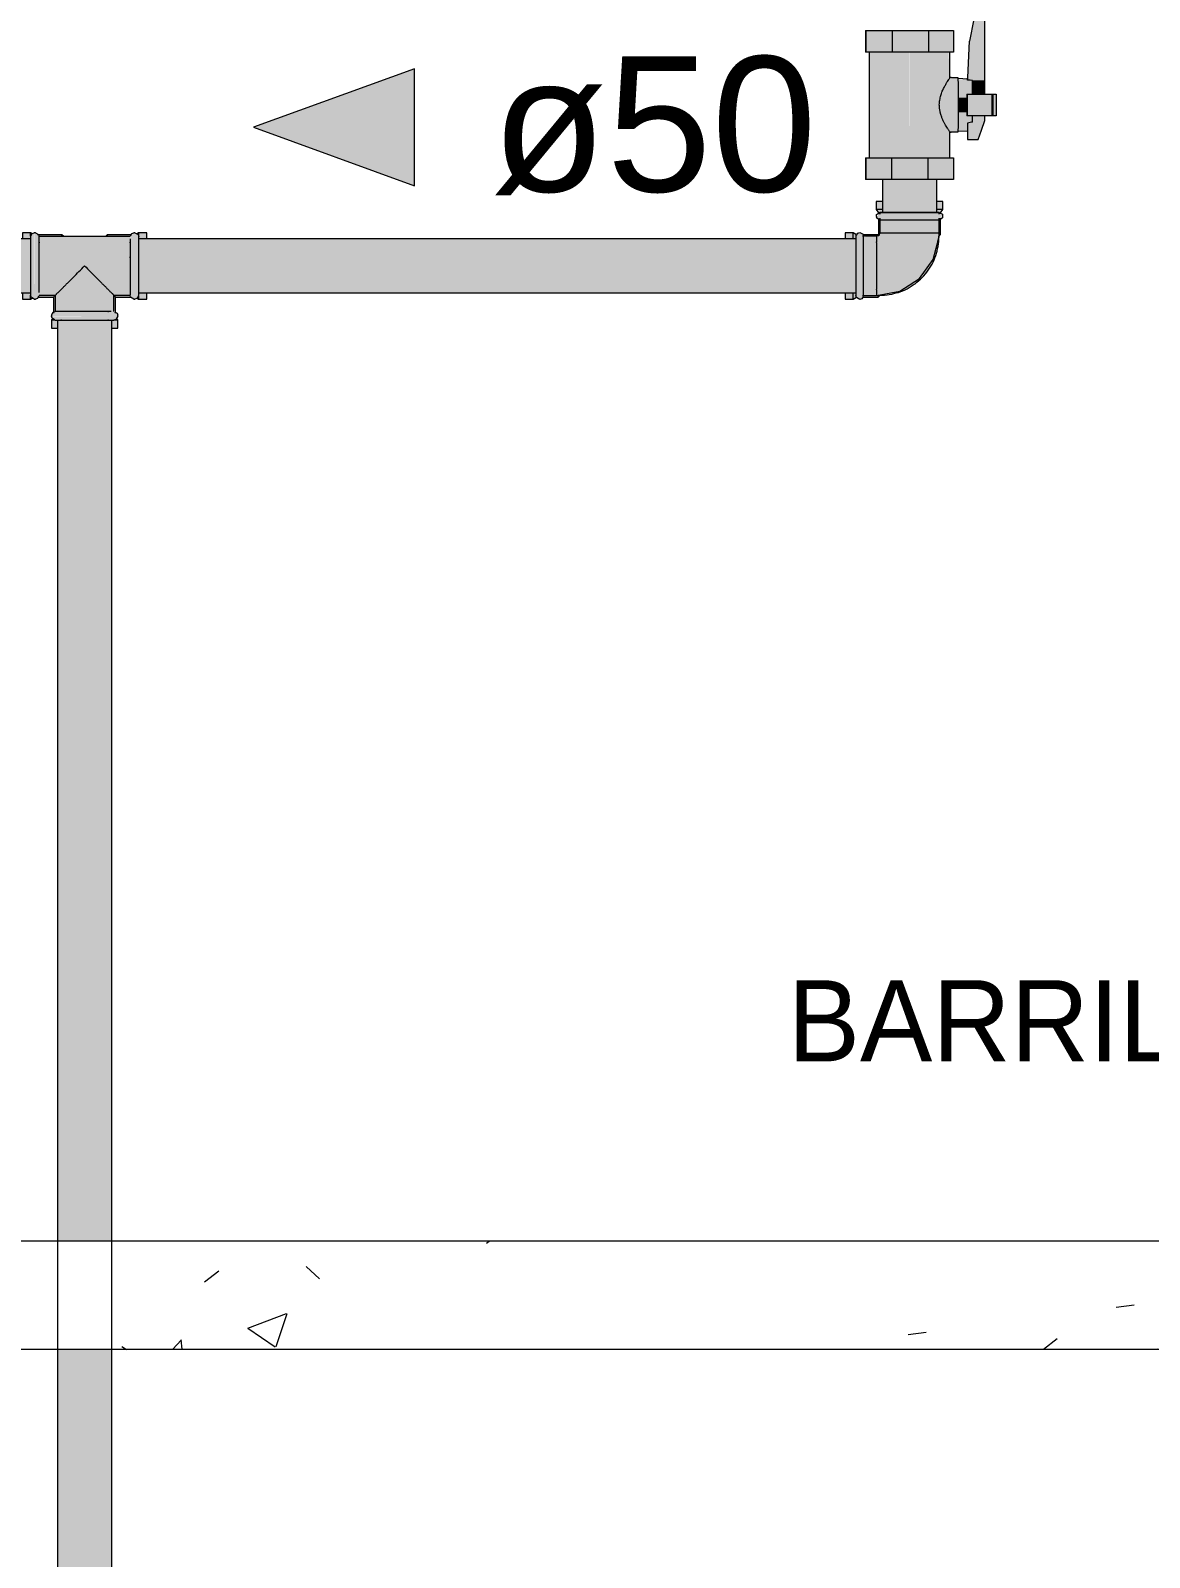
# Model space of a CAD drawing. Header units: metres. Extents: x 147 to 427, y -16 to 162.
# Drawn here: x 195.253 to 196.287, y 3.258 to 4.669 of the extents above; entities that cross this region are included whole.
import ezdxf

# ---------------------------------------------------------------- set-up
doc = ezdxf.new("R2010")
doc.units = ezdxf.units.M
for name, color, linetype, lineweight in [('A-ANNO-DIMS', 7, 'Continuous', 5), ('A-ANNO-DIMS-50', 7, 'Continuous', 5), ('A-DETL', 7, 'Continuous', 5), ('A-DETL-GENF', 7, 'Continuous', 5), ('G-ANNO-TEXT', 7, 'Continuous', 5), ('P-PIPE', 7, 'Continuous', 5), ('P-PIPE-IDEN', 7, 'Continuous', 5)]:
    doc.layers.add(name, color=color, linetype=linetype, lineweight=lineweight)
doc.layers.add('A-FLOR', color=7, linetype='Continuous', lineweight=9, true_color=0x007f00)
doc.styles.add('Arial_25', font='arial.ttf', dxfattribs={"height": 0.125})
doc.styles.add('Century Gothic_1', font='GOTHIC.TTF', dxfattribs={"height": 0.075})
doc.dimstyles.new('Setores_1_5', dxfattribs={"dimscale": 0.3048, "dimtxt": 0.078313, "dimasz": 0.520833, "dimexe": 0.393701, "dimexo": 0.246063, "dimgap": 0.287073, "dimtad": 1, "dimrnd": 0.01, "dimzin": 0, "dimdsep": 46, "dimtxsty": 'Century Gothic_1', "dimblk1": 'OBLIQUE', "dimblk2": 'OBLIQUE', "dimsah": 1, "dimcen": 0.09, "dimazin": 0, "dimtfac": 1, "dimtdec": 4, "dimtix": 1, "dimtmove": 0, "dimatfit": 3, "dimfxl": 1, "dimtvp": 1, "dimtolj": 1, "dimtzin": 0, "dimarcsym": 2})
pattern_1 = [(50, (196.4369, 3.147), (0.364365, -0.031877), [0.0381, -0.4191]), (355, (196.4369, 3.147), (-0.070485, 0.382117), [0.03048, -0.33528]), (100.451, (196.4669, 3.145), (0.293886, 0.35023), [0.03238, -0.35618]), (46.184, (196.4369, 3.249), (0.54216, -0.084084), [0.05715, -0.62865]), (96.636, (196.4819, 3.242), (0.474805, 0.494854), [0.04857, -0.53427]), (351.184, (196.4369, 3.249), (0.47481, 0.494846), [0.04572, -0.50292]), (21, (196.4869, 3.224), (0.303226, -0.204528), [0.0381, -0.4191]), (326, (196.4869, 3.224), (0.123607, 0.36838), [0.03048, -0.33528]), (71.451, (196.5129, 3.207), (0.426833, 0.16384), [0.03238, -0.35618]), (37.5, (196.43691, 3.147), (0.0061807, 0.1691082), [0.01676, -0.31445, 0.01676, -0.3236, -0.33655]), (37.5, (196.43691, 3.147), (0.0061807, 0.1691082), [-0.67158, 0.01676, -0.31979]), (7.5, (196.4369, 3.147), (0.1336414, 0.200358), [0.01676, -0.17729, 0.01676, -0.30683, -0.12827]), (7.5, (196.4369, 3.147), (0.1336414, 0.200358), [-0.51765, 0.01676, -0.11151]), (327.5, (196.32291, 3.147), (0.2711816, -0.0114606), [0.01676, -0.11024, 0.01676, -0.37948, -0.52578]), (327.5, (196.32291, 3.147), (0.2711816, -0.0114606), [-0.52324, 0.01676, -0.50902]), (317.5, (196.2729, 3.147), (0.296258, 0.050851), [0.01676, -0.14834, 0.01676, -0.24638, -0.37338]), (317.5, (196.2729, 3.147), (0.296258, 0.050851), [-0.42824, 0.01676, -0.35662])]

# ---------------------------------------------------------------- blocks, each defined once
blk = doc.blocks.new('AÇO_Cotovelo 90 45 - AÇO_Cotovelo 90 45-V94-EE')
at = {"layer": 'P-PIPE', "true_color": 0x7f7f7f}
for points in [[(-94.4523, 4.4937), (-94.4518, 4.494), (-94.4493, 4.4979), (-94.4525, 4.5007), (-94.5071, 4.5003), (-94.5096, 4.4965), (-94.5062, 4.4937), (-94.4531, 4.4937)], [(-94.5069, 4.4816), (-94.4521, 4.4816), (-94.4523, 4.4937), (-94.5069, 4.4937), (-94.5069, 4.4854)], [(-94.5255, 4.4203), (-94.5255, 4.4821), (-94.5283, 4.4798), (-94.529, 4.4765), (-94.529, 4.4689), (-94.5282, 4.4224), (-94.5278, 4.4218)], [(-94.529, 4.4786), (-94.5282, 4.48), (-94.529, 4.4786)], [(-94.5255, 4.4203), (-94.5226, 4.4225), (-94.522, 4.4259), (-94.522, 4.4336), (-94.5227, 4.48), (-94.5231, 4.4806), (-94.5255, 4.4821), (-94.5255, 4.4219)], [(-94.5099, 4.4238), (-94.4877, 4.4282), (-94.4687, 4.4412), (-94.4562, 4.4607), (-94.4523, 4.4803), (-94.4521, 4.4816), (-94.5069, 4.4816), (-94.5073, 4.4791), (-94.5099, 4.4786), (-94.5099, 4.4247)]]:
    blk.add_hatch(color=8, dxfattribs=at).paths.add_polyline_path(points)
h = blk.add_hatch(color=8, dxfattribs=at)
h.paths.add_polyline_path([(-94.5099, 4.4238), (-94.5099, 4.4786), (-94.522, 4.478), (-94.522, 4.4238), (-94.5158, 4.4238)])
h.paths.add_polyline_path([(-94.529, 4.4238), (-94.529, 4.4244), (-94.529, 4.4243)])
h.paths.add_polyline_path([(-94.529, 4.4692), (-94.529, 4.4765), (-94.529, 4.4723)])
at = {"layer": 'P-PIPE'}
for p, q in [((-94.5069, 4.5007), (-94.5069, 4.4989)), ((-94.5069, 4.5007), (-94.4521, 4.5007)), ((-94.5069, 4.4954), (-94.5069, 4.4816)), ((-94.4521, 4.4989), (-94.4521, 4.5007)), ((-94.4521, 4.4816), (-94.4521, 4.4954)), ((-94.529, 4.4786), (-94.5283, 4.4798)), ((-94.529, 4.4777), (-94.529, 4.4699)), ((-94.5099, 4.4786), (-94.523, 4.4786)), ((-94.5099, 4.4786), (-94.5099, 4.4735)), ((-94.5099, 4.4729), (-94.5099, 4.4734)), ((-94.5018, 4.4816), (-94.5069, 4.4816)), ((-94.5011, 4.4816), (-94.5016, 4.4816)), ((-94.488, 4.4816), (-94.5012, 4.4816)), ((-94.4713, 4.4816), (-94.4876, 4.4816)), ((-94.4577, 4.4816), (-94.4709, 4.4816)), ((-94.4573, 4.4816), (-94.4578, 4.4816)), ((-94.4521, 4.4816), (-94.4571, 4.4816)), ((-94.529, 4.4611), (-94.529, 4.4367)), ((-94.5099, 4.4729), (-94.5099, 4.4597)), ((-94.5099, 4.4593), (-94.5099, 4.4431)), ((-94.529, 4.4325), (-94.529, 4.4247)), ((-94.5099, 4.4427), (-94.5099, 4.4295)), ((-94.523, 4.4238), (-94.5099, 4.4238)), ((-94.522, 4.4238), (-94.5226, 4.4226)), ((-94.5099, 4.429), (-94.5099, 4.4295)), ((-94.5099, 4.4288), (-94.5099, 4.4238))]:
    blk.add_line(p, q, dxfattribs=at)
at = {"layer": 'P-PIPE', "flags": 128}
for points in [[(-94.5069, 4.4937), (-94.5098, 4.4953), (-94.51, 4.4986), (-94.5074, 4.5006), (-94.5069, 4.5007)], [(-94.4521, 4.5007), (-94.4561, 4.5007), (-94.467, 4.5007), (-94.4816, 4.5007), (-94.4955, 4.5007), (-94.5047, 4.5007), (-94.5069, 4.5007)], [(-94.5069, 4.4937), (-94.5028, 4.4937), (-94.4919, 4.4937), (-94.4774, 4.4937), (-94.4634, 4.4937), (-94.4542, 4.4937), (-94.4521, 4.4937)], [(-94.4521, 4.5007), (-94.4491, 4.4991), (-94.4489, 4.4957), (-94.4516, 4.4937), (-94.4521, 4.4937)], [(-94.529, 4.4786), (-94.529, 4.4746), (-94.529, 4.4636), (-94.529, 4.4491), (-94.529, 4.4351), (-94.529, 4.4259), (-94.529, 4.4238)], [(-94.528, 4.4803), (-94.5273, 4.4815), (-94.5255, 4.4821)], [(-94.5255, 4.4821), (-94.5225, 4.4805), (-94.522, 4.4786)], [(-94.522, 4.4238), (-94.522, 4.4278), (-94.522, 4.4387), (-94.522, 4.4533), (-94.522, 4.4672), (-94.522, 4.4765), (-94.522, 4.4786)], [(-94.5099, 4.4238), (-94.4885, 4.4279), (-94.4702, 4.4395), (-94.4575, 4.4572), (-94.4522, 4.4782), (-94.4521, 4.4816)], [(-94.5069, 4.4816), (-94.5082, 4.4791), (-94.5099, 4.4786)], [(-94.5255, 4.4203), (-94.5284, 4.4219), (-94.529, 4.4238)], [(-94.5229, 4.4221), (-94.5236, 4.4208), (-94.5255, 4.4203)]]:
    blk.add_lwpolyline(points, dxfattribs=at)
blk = doc.blocks.new('AÇO_TÊ 45 90 - AÇO_TÊ 45 90-3953394-EE')
at = {"layer": 'P-PIPE', "true_color": 0x7f7f7f}
h = blk.add_hatch(color=8, dxfattribs=at)
h.paths.add_polyline_path([(-95.2149, 4.4241), (-95.1998, 4.4244), (-95.1996, 4.4305), (-95.1999, 4.4587), (-95.1998, 4.4651), (-95.2, 4.4783), (-95.2841, 4.4781), (-95.2843, 4.4719), (-95.284, 4.4435), (-95.2841, 4.4373), (-95.284, 4.4241), (-95.2689, 4.4243), (-95.242, 4.4512), (-95.215, 4.4243)])
h.paths.add_polyline_path([(-95.2918, 4.425), (-95.2916, 4.4296), (-95.292, 4.425)])
h.paths.add_polyline_path([(-95.1921, 4.4241), (-95.192, 4.4246), (-95.1921, 4.4243)])
h.paths.add_polyline_path([(-95.292, 4.4299), (-95.2918, 4.4389), (-95.292, 4.4305)])
h.paths.add_polyline_path([(-95.292, 4.4432), (-95.2918, 4.4536), (-95.292, 4.4442)])
h.paths.add_polyline_path([(-95.1923, 4.4689), (-95.192, 4.4783), (-95.1921, 4.4781), (-95.1923, 4.4719), (-95.1923, 4.4703)])
for points in [[(-95.2885, 4.4206), (-95.2889, 4.4816), (-95.2909, 4.4808), (-95.2905, 4.4798), (-95.2918, 4.4781), (-95.2916, 4.4719), (-95.2919, 4.4442), (-95.2918, 4.4376), (-95.2915, 4.4234), (-95.2902, 4.4222), (-95.2903, 4.4214), (-95.2889, 4.4207)], [(-95.2885, 4.4206), (-95.2875, 4.4206), (-95.2875, 4.4818), (-95.2885, 4.4818), (-95.2885, 4.4222)], [(-95.2875, 4.4206), (-95.285, 4.4216), (-95.2854, 4.4225), (-95.2841, 4.4244), (-95.2843, 4.4305), (-95.284, 4.4582), (-95.284, 4.4728), (-95.2841, 4.4781), (-95.2844, 4.479), (-95.2858, 4.4801), (-95.285, 4.4808), (-95.2875, 4.4818), (-95.2875, 4.4223)], [(-95.1965, 4.4206), (-95.1965, 4.4818), (-95.1989, 4.4808), (-95.1985, 4.4798), (-95.1998, 4.4781), (-95.1996, 4.4719), (-95.1999, 4.4435), (-95.1998, 4.4374), (-95.1992, 4.4231), (-95.1982, 4.4222), (-95.1983, 4.4214), (-95.1982, 4.4213)], [(-95.1955, 4.4206), (-95.1955, 4.4818), (-95.1965, 4.4818), (-95.1965, 4.4206)], [(-95.1955, 4.4206), (-95.1932, 4.4218), (-95.1933, 4.4226), (-95.1921, 4.4243), (-95.1923, 4.4305), (-95.192, 4.4582), (-95.192, 4.4727), (-95.1921, 4.4781), (-95.1924, 4.479), (-95.1938, 4.4801), (-95.1935, 4.481), (-95.1955, 4.4818), (-95.1955, 4.4214)], [(-95.2203, 4.4057), (-95.2114, 4.4057), (-95.2124, 4.4082), (-95.2133, 4.4077), (-95.2151, 4.409), (-95.2213, 4.4089), (-95.2496, 4.4092), (-95.2557, 4.409), (-95.27, 4.4084), (-95.2709, 4.4074), (-95.2717, 4.4079), (-95.2726, 4.4057), (-95.2203, 4.4057)], [(-95.2726, 4.4047), (-95.2114, 4.4047), (-95.2114, 4.4057), (-95.2726, 4.4057)], [(-95.2637, 4.4012), (-95.2144, 4.4014), (-95.213, 4.403), (-95.2121, 4.4028), (-95.2114, 4.4047), (-95.2724, 4.4043), (-95.2715, 4.4022), (-95.2706, 4.4026), (-95.2689, 4.4013), (-95.2627, 4.4015), (-95.2637, 4.4012)]]:
    blk.add_hatch(color=8, dxfattribs=at).paths.add_polyline_path(points)
h = blk.add_hatch(color=8, dxfattribs=at)
h.paths.add_polyline_path([(-95.2158, 4.4013), (-95.2206, 4.4015), (-95.2158, 4.4012)])
h.paths.add_polyline_path([(-95.2664, 4.4088), (-95.249, 4.4091), (-95.239, 4.409), (-95.2191, 4.409), (-95.2167, 4.4089), (-95.2149, 4.4092), (-95.215, 4.4243), (-95.242, 4.4512), (-95.2691, 4.4241), (-95.2688, 4.409), (-95.2667, 4.4089)])
at = {"layer": 'P-PIPE'}
for p, q in [((-95.292, 4.4783), (-95.292, 4.4733)), ((-95.2875, 4.4818), (-95.2885, 4.4818)), ((-95.1999, 4.4783), (-95.284, 4.4783)), ((-95.1955, 4.4818), (-95.1965, 4.4818)), ((-95.192, 4.4783), (-95.1926, 4.4783)), ((-95.192, 4.4733), (-95.192, 4.4783)), ((-95.292, 4.4731), (-95.292, 4.4726)), ((-95.292, 4.4731), (-95.292, 4.4596)), ((-95.292, 4.4592), (-95.292, 4.4432)), ((-95.284, 4.4731), (-95.284, 4.4726)), ((-95.2, 4.4726), (-95.2, 4.4731)), ((-95.2, 4.4587), (-95.2, 4.4596)), ((-95.192, 4.4726), (-95.192, 4.4731)), ((-95.192, 4.4601), (-95.192, 4.4731)), ((-95.192, 4.4428), (-95.192, 4.4596)), ((-95.292, 4.4428), (-95.292, 4.4293)), ((-95.192, 4.4293), (-95.192, 4.4422)), ((-95.292, 4.4302), (-95.292, 4.4293)), ((-95.292, 4.4291), (-95.292, 4.4241)), ((-95.2885, 4.4206), (-95.2875, 4.4206)), ((-95.284, 4.4241), (-95.2691, 4.4241)), ((-95.2691, 4.4241), (-95.2691, 4.4091)), ((-95.2149, 4.4241), (-95.1999, 4.4241)), ((-95.2149, 4.4091), (-95.2149, 4.4241)), ((-95.1965, 4.4206), (-95.1955, 4.4206)), ((-95.1926, 4.4241), (-95.192, 4.4241)), ((-95.192, 4.4293), (-95.192, 4.4302)), ((-95.192, 4.4241), (-95.192, 4.4291)), ((-95.2726, 4.4057), (-95.2726, 4.4047)), ((-95.2204, 4.4092), (-95.22, 4.4092)), ((-95.2114, 4.4047), (-95.2114, 4.4057)), ((-95.2691, 4.4012), (-95.2641, 4.4012)), ((-95.2634, 4.4012), (-95.2639, 4.4012)), ((-95.2639, 4.4012), (-95.2509, 4.4012)), ((-95.2504, 4.4012), (-95.2335, 4.4012)), ((-95.233, 4.4012), (-95.2204, 4.4012)), ((-95.22, 4.4012), (-95.2204, 4.4012)), ((-95.2199, 4.4012), (-95.2149, 4.4012))]:
    blk.add_line(p, q, dxfattribs=at)
at = {"layer": 'P-PIPE', "flags": 128}
for points in [[(-95.292, 4.4758), (-95.292, 4.4743), (-95.292, 4.4634), (-95.292, 4.4489), (-95.292, 4.435), (-95.292, 4.426), (-95.292, 4.4241)], [(-95.2916, 4.4789), (-95.2903, 4.4812), (-95.2885, 4.4818)], [(-95.2875, 4.4818), (-95.2845, 4.4802), (-95.284, 4.4783)], [(-95.284, 4.4266), (-95.284, 4.4281), (-95.284, 4.439), (-95.284, 4.4535), (-95.284, 4.4673), (-95.284, 4.4764), (-95.284, 4.4783)], [(-95.2, 4.4763), (-95.2, 4.4743), (-95.2, 4.4634), (-95.2, 4.4489), (-95.2, 4.435), (-95.2, 4.426), (-95.2, 4.4241)], [(-95.1996, 4.4789), (-95.1983, 4.4812), (-95.1965, 4.4818)], [(-95.1955, 4.4818), (-95.1925, 4.4802), (-95.192, 4.4783)], [(-95.192, 4.4266), (-95.192, 4.4281), (-95.192, 4.439), (-95.192, 4.4535), (-95.192, 4.4673), (-95.192, 4.4764), (-95.192, 4.4783)], [(-95.2885, 4.4206), (-95.2914, 4.4222), (-95.292, 4.4241)], [(-95.2843, 4.4235), (-95.2856, 4.4211), (-95.2875, 4.4206)], [(-95.1965, 4.4206), (-95.1994, 4.4222), (-95.2, 4.4241)], [(-95.1923, 4.4235), (-95.1936, 4.4211), (-95.1955, 4.4206)], [(-95.2726, 4.4057), (-95.2709, 4.4086), (-95.2691, 4.4092)], [(-95.2697, 4.4015), (-95.272, 4.4028), (-95.2726, 4.4047)], [(-95.2174, 4.4092), (-95.2189, 4.4092), (-95.2298, 4.4092), (-95.2443, 4.4092), (-95.2581, 4.4092), (-95.2671, 4.4092), (-95.2691, 4.4092)], [(-95.2114, 4.4047), (-95.213, 4.4017), (-95.2149, 4.4012)], [(-95.2143, 4.4089), (-95.2119, 4.4076), (-95.2114, 4.4057)], [(-95.2676, 4.4012), (-95.265, 4.4012), (-95.2541, 4.4012), (-95.2396, 4.4012), (-95.2258, 4.4012), (-95.2168, 4.4012), (-95.2149, 4.4012)]]:
    blk.add_lwpolyline(points, dxfattribs=at)
at = {"layer": 'P-PIPE'}
for points, knots in [([(-95.2691, 4.4241), (-95.269, 4.4241), (-95.2689, 4.4242), (-95.2685, 4.4246), (-95.2681, 4.425), (-95.2676, 4.4256), (-95.2669, 4.4262), (-95.2662, 4.4269), (-95.2654, 4.4277), (-95.2646, 4.4286), (-95.2636, 4.4295), (-95.2627, 4.4305), (-95.2616, 4.4315), (-95.2606, 4.4326), (-95.2591, 4.4341), (-95.2575, 4.4356), (-95.256, 4.4372), (-95.2543, 4.4388), (-95.2515, 4.4417), (-95.2472, 4.446), (-95.2437, 4.4495), (-95.242, 4.4512)], [0, 0, 0, 0, 0.071429, 0.107143, 0.142857, 0.178571, 0.214286, 0.25, 0.285714, 0.321429, 0.357143, 0.392857, 0.428571, 0.464286, 0.5, 0.571429, 0.607143, 0.642857, 0.714286, 0.857143, 1, 1, 1, 1]), ([(-95.242, 4.4512), (-95.2402, 4.4495), (-95.2367, 4.446), (-95.2325, 4.4417), (-95.2296, 4.4388), (-95.228, 4.4372), (-95.2268, 4.436), (-95.2256, 4.4348), (-95.2245, 4.4337), (-95.2233, 4.4326), (-95.2223, 4.4315), (-95.2213, 4.4305), (-95.2203, 4.4295), (-95.2193, 4.4286), (-95.2185, 4.4277), (-95.2177, 4.4269), (-95.217, 4.4262), (-95.2163, 4.4256), (-95.2158, 4.425), (-95.2154, 4.4246), (-95.215, 4.4242), (-95.2149, 4.4241), (-95.2149, 4.4241)], [0, 0, 0, 0, 0.142857, 0.285714, 0.357143, 0.392857, 0.428571, 0.464286, 0.5, 0.535714, 0.571429, 0.607143, 0.642857, 0.678571, 0.714286, 0.75, 0.785714, 0.821429, 0.857143, 0.892857, 0.928571, 1, 1, 1, 1])]:
    blk.add_open_spline(points, degree=3, knots=knots, dxfattribs=at)
blk = doc.blocks.new('Joelho 45_90 - Agua Fria_Soldavel - MEP - Tigre - Standard-V95-EE')
at = {"layer": 'P-PIPE', "true_color": 0x69503c}
h = blk.add_hatch(color=27, dxfattribs=at)
h.paths.add_polyline_path([(-94.4532, 4.5033), (-94.4487, 4.5038), (-94.4487, 4.5108), (-94.4545, 4.5108), (-94.454, 4.5033), (-94.4538, 4.5033)])
h.paths.add_polyline_path([(-94.5051, 4.5033), (-94.5045, 4.5038), (-94.5045, 4.5108), (-94.5102, 4.5108), (-94.5096, 4.5033), (-94.5057, 4.5033)])
h = blk.add_hatch(color=27, dxfattribs=at)
h.paths.add_polyline_path([(-94.5072, 4.5003), (-94.5063, 4.5007), (-94.5045, 4.5012), (-94.5045, 4.5033), (-94.5102, 4.5033), (-94.5075, 4.5003), (-94.5072, 4.5003)])
h.paths.add_polyline_path([(-94.4508, 4.5003), (-94.4493, 4.5033), (-94.4545, 4.5033), (-94.4544, 4.5007), (-94.4514, 4.5003)])
h = blk.add_hatch(color=27, dxfattribs=at)
h.paths.add_polyline_path([(-94.5081, 4.4803), (-94.5071, 4.4803), (-94.5069, 4.4816), (-94.5072, 4.4941), (-94.5081, 4.4949), (-94.5081, 4.4816)])
h.paths.add_polyline_path([(-94.4518, 4.4803), (-94.4508, 4.4803), (-94.4514, 4.4945), (-94.4521, 4.4937), (-94.4519, 4.4803)])
h.paths.add_polyline_path([(-94.5081, 4.4991), (-94.5075, 4.5003), (-94.5081, 4.5003)])
h.paths.add_polyline_path([(-94.4508, 4.4994), (-94.4514, 4.5003), (-94.4514, 4.5), (-94.4508, 4.4995)])
h = blk.add_hatch(color=27, dxfattribs=at)
h.paths.add_polyline_path([(-94.5316, 4.4204), (-94.5316, 4.4262), (-94.5391, 4.4262), (-94.5391, 4.4204), (-94.5366, 4.4204)])
h.paths.add_polyline_path([(-94.5351, 4.4762), (-94.5316, 4.4762), (-94.5316, 4.4819), (-94.5391, 4.4819), (-94.5391, 4.4762)])
h = blk.add_hatch(color=27, dxfattribs=at)
h.paths.add_polyline_path([(-94.5316, 4.4204), (-94.5286, 4.423), (-94.529, 4.425), (-94.5295, 4.4262), (-94.5316, 4.4262), (-94.5316, 4.4215)])
h.paths.add_polyline_path([(-94.5316, 4.4762), (-94.529, 4.4765), (-94.5294, 4.4804), (-94.5316, 4.4819), (-94.5316, 4.4774)])
h = blk.add_hatch(color=27, dxfattribs=at)
h.paths.add_polyline_path([(-94.5086, 4.4225), (-94.5086, 4.424), (-94.5099, 4.4238), (-94.5221, 4.4234), (-94.522, 4.4225), (-94.5099, 4.4225)])
h.paths.add_polyline_path([(-94.5157, 4.4786), (-94.5086, 4.4791), (-94.5086, 4.4798), (-94.5224, 4.4795), (-94.522, 4.4786), (-94.5159, 4.4786)])
h = blk.add_hatch(color=27, dxfattribs=at)
h.paths.add_polyline_path([(-94.5086, 4.4225), (-94.5075, 4.4243), (-94.5086, 4.4235), (-94.5086, 4.4234)])
h.paths.add_polyline_path([(-94.5086, 4.4788), (-94.5081, 4.4794), (-94.5086, 4.4791), (-94.5086, 4.4789)])
h = blk.add_hatch(color=27, dxfattribs=at)
h.paths.add_polyline_path([(-94.4523, 4.4786), (-94.4508, 4.4803), (-94.4524, 4.48), (-94.4525, 4.4786)])
h.paths.add_polyline_path([(-94.5073, 4.4793), (-94.5073, 4.4803), (-94.5077, 4.4798), (-94.5073, 4.4794)])
for points in [[(-94.5069, 4.424), (-94.4854, 4.4286), (-94.4751, 4.4348), (-94.4737, 4.4358), (-94.4674, 4.4416), (-94.4657, 4.4437), (-94.4621, 4.4488), (-94.4583, 4.4549), (-94.456, 4.4594), (-94.4546, 4.4661), (-94.453, 4.4751), (-94.4565, 4.4595), (-94.47, 4.4401), (-94.4884, 4.4281), (-94.5069, 4.4244), (-94.5069, 4.4243)], [(-94.4629, 4.4471), (-94.462, 4.4489), (-94.4629, 4.4473)]]:
    blk.add_hatch(color=27, dxfattribs=at).paths.add_polyline_path(points)
at = {"layer": 'P-PIPE'}
for p, q in [((-94.5102, 4.5108), (-94.5102, 4.5033)), ((-94.5046, 4.5108), (-94.5102, 4.5108)), ((-94.5102, 4.5033), (-94.5081, 4.5003)), ((-94.5048, 4.5033), (-94.5102, 4.5033)), ((-94.4487, 4.5108), (-94.4543, 4.5108)), ((-94.4487, 4.5033), (-94.4541, 4.5033)), ((-94.4508, 4.5003), (-94.4487, 4.5033)), ((-94.4487, 4.5033), (-94.4487, 4.5108)), ((-94.5081, 4.5003), (-94.5081, 4.4991)), ((-94.5076, 4.5003), (-94.5081, 4.5003)), ((-94.5081, 4.4949), (-94.5081, 4.4803)), ((-94.4508, 4.5003), (-94.4513, 4.5003)), ((-94.4508, 4.4994), (-94.4508, 4.5003)), ((-94.4508, 4.4803), (-94.4508, 4.4953)), ((-94.5316, 4.4819), (-94.5391, 4.4819)), ((-94.5391, 4.4819), (-94.5391, 4.4764)), ((-94.5286, 4.4798), (-94.5316, 4.4819)), ((-94.5316, 4.4765), (-94.5316, 4.4819)), ((-94.5086, 4.4798), (-94.5226, 4.4798)), ((-94.5075, 4.4789), (-94.5086, 4.4798)), ((-94.5086, 4.4798), (-94.5086, 4.4789)), ((-94.5086, 4.4789), (-94.5086, 4.4798)), ((-94.5081, 4.4803), (-94.5072, 4.4793)), ((-94.5071, 4.4803), (-94.5081, 4.4803)), ((-94.5081, 4.4803), (-94.5071, 4.4803)), ((-94.4523, 4.4786), (-94.4508, 4.4803)), ((-94.4508, 4.4803), (-94.4518, 4.4803)), ((-94.4518, 4.4803), (-94.4508, 4.4803)), ((-94.5391, 4.426), (-94.5391, 4.4204)), ((-94.5391, 4.4204), (-94.5316, 4.4204)), ((-94.5316, 4.4204), (-94.5316, 4.4259)), ((-94.5316, 4.4204), (-94.5286, 4.4225)), ((-94.5226, 4.4225), (-94.5086, 4.4225)), ((-94.5086, 4.4225), (-94.5069, 4.424)), ((-94.5086, 4.4235), (-94.5086, 4.4225)), ((-94.5086, 4.4225), (-94.5086, 4.4235))]:
    blk.add_line(p, q, dxfattribs=at)
at = {"layer": 'P-PIPE', "flags": 128}
blk.add_lwpolyline([(-94.5069, 4.424), (-94.5047, 4.4241), (-94.5025, 4.4242), (-94.5003, 4.4244), (-94.4982, 4.4247), (-94.496, 4.4251), (-94.4939, 4.4256), (-94.4918, 4.4262), (-94.4897, 4.4268), (-94.4876, 4.4275), (-94.4856, 4.4283), (-94.4836, 4.4292), (-94.4817, 4.4302), (-94.4798, 4.4312), (-94.4779, 4.4324), (-94.4761, 4.4336), (-94.4743, 4.4348), (-94.4726, 4.4362), (-94.4709, 4.4376), (-94.4693, 4.439), (-94.4677, 4.4406), (-94.4662, 4.4422), (-94.4648, 4.4438), (-94.4635, 4.4455), (-94.4622, 4.4473), (-94.461, 4.4491), (-94.4598, 4.451), (-94.4587, 4.4529), (-94.4578, 4.4548), (-94.4568, 4.4568), (-94.456, 4.4588), (-94.4553, 4.4609), (-94.4546, 4.4629), (-94.454, 4.465), (-94.4535, 4.4672), (-94.4531, 4.4693), (-94.4528, 4.4715), (-94.4525, 4.4736), (-94.4524, 4.4758), (-94.4523, 4.478), (-94.4523, 4.4786)], dxfattribs=at)
blk = doc.blocks.new('AÇO_Cotovelo 90 45 - AÇO_Cotovelo 90 45-V97-EE')
at = {"layer": 'P-PIPE'}
blk.add_line((-94.4532, 4.4741), (-94.4522, 4.4782), dxfattribs=at)
at = {"layer": 'P-PIPE', "flags": 128}
for points in [[(-94.5099, 4.4972), (-94.51, 4.4986), (-94.5081, 4.5001)], [(-94.5081, 4.4944), (-94.5098, 4.4953), (-94.5099, 4.4967)], [(-94.4508, 4.5), (-94.4491, 4.4991), (-94.449, 4.4976)], [(-94.449, 4.4972), (-94.4489, 4.4957), (-94.4508, 4.4943)], [(-94.5279, 4.4805), (-94.5273, 4.4815), (-94.5255, 4.4821)], [(-94.5255, 4.4821), (-94.5225, 4.4805), (-94.5223, 4.4798)], [(-94.5255, 4.4203), (-94.5284, 4.4219), (-94.5286, 4.4225)], [(-94.523, 4.4218), (-94.5236, 4.4208), (-94.5255, 4.4203)]]:
    blk.add_lwpolyline(points, dxfattribs=at)
blk = doc.blocks.new('Te_Reducao - Agua Fria_Soldavel - MEP - Tigre - Standard-2111387-EE')
at = {"layer": 'P-PIPE', "true_color": 0x69503c}
h = blk.add_hatch(color=27, dxfattribs=at)
h.paths.add_polyline_path([(-95.2994, 4.4204), (-95.2919, 4.4204), (-95.292, 4.4262), (-95.2994, 4.4262), (-95.2994, 4.4214)])
h.paths.add_polyline_path([(-95.2954, 4.4762), (-95.292, 4.4766), (-95.292, 4.4819), (-95.2994, 4.4819), (-95.2994, 4.4762)])
h = blk.add_hatch(color=27, dxfattribs=at)
h.paths.add_polyline_path([(-95.2919, 4.4204), (-95.2902, 4.4223), (-95.2919, 4.4231), (-95.2919, 4.4214)])
h.paths.add_polyline_path([(-95.2919, 4.4783), (-95.2918, 4.4788), (-95.2902, 4.4801), (-95.2919, 4.4819), (-95.2919, 4.4788)])
h = blk.add_hatch(color=27, dxfattribs=at)
h.paths.add_polyline_path([(-95.2706, 4.4225), (-95.2691, 4.4241), (-95.2842, 4.4236), (-95.2848, 4.4225), (-95.2832, 4.4225)])
h.paths.add_polyline_path([(-95.2735, 4.4783), (-95.263, 4.4783), (-95.263, 4.4798), (-95.2848, 4.4793), (-95.2832, 4.4783)])
for points in [[(-95.2618, 4.4783), (-95.263, 4.479), (-95.2626, 4.4783), (-95.2621, 4.4783)], [(-95.221, 4.4783), (-95.221, 4.4798), (-95.2218, 4.4783), (-95.2213, 4.4783)]]:
    blk.add_hatch(color=27, dxfattribs=at).paths.add_polyline_path(points)
h = blk.add_hatch(color=27, dxfattribs=at)
h.paths.add_polyline_path([(-95.1992, 4.4225), (-95.1992, 4.4231), (-95.2, 4.4241), (-95.2149, 4.4241), (-95.2133, 4.4225), (-95.1998, 4.4225)])
h.paths.add_polyline_path([(-95.2001, 4.4783), (-95.1998, 4.4788), (-95.1992, 4.4798), (-95.221, 4.4798), (-95.2206, 4.4783), (-95.2049, 4.4783)])
h = blk.add_hatch(color=27, dxfattribs=at)
h.paths.add_polyline_path([(-95.1921, 4.4204), (-95.1922, 4.4236), (-95.1938, 4.4222), (-95.193, 4.4211)])
h.paths.add_polyline_path([(-95.1921, 4.4783), (-95.1921, 4.4788), (-95.1921, 4.4819), (-95.1937, 4.4801), (-95.1922, 4.4788)])
h = blk.add_hatch(color=27, dxfattribs=at)
h.paths.add_polyline_path([(-95.1893, 4.4204), (-95.1846, 4.4204), (-95.1846, 4.4262), (-95.192, 4.4262), (-95.1921, 4.4204), (-95.1897, 4.4204)])
h.paths.add_polyline_path([(-95.192, 4.4762), (-95.1846, 4.4762), (-95.1846, 4.4819), (-95.1921, 4.4819), (-95.192, 4.4763)])
h = blk.add_hatch(color=27, dxfattribs=at)
h.paths.add_polyline_path([(-95.2133, 4.4077), (-95.2139, 4.4231), (-95.2149, 4.4241), (-95.2143, 4.4089), (-95.2134, 4.4079)])
h.paths.add_polyline_path([(-95.2706, 4.4077), (-95.2691, 4.4092), (-95.2691, 4.4241), (-95.2706, 4.4225), (-95.2706, 4.4084)])
h = blk.add_hatch(color=27, dxfattribs=at)
h.paths.add_polyline_path([(-95.2121, 4.4013), (-95.2114, 4.4015), (-95.2131, 4.4029), (-95.2139, 4.4013), (-95.2123, 4.4013)])
h.paths.add_polyline_path([(-95.2706, 4.4013), (-95.2697, 4.4016), (-95.2709, 4.403), (-95.2717, 4.4013), (-95.2709, 4.4013)])
h = blk.add_hatch(color=27, dxfattribs=at)
h.paths.add_polyline_path([(-95.2727, 4.3938), (-95.267, 4.3938), (-95.267, 4.4012), (-95.2727, 4.4013), (-95.2727, 4.3938)])
h.paths.add_polyline_path([(-95.2153, 4.3938), (-95.2112, 4.3938), (-95.2112, 4.4013), (-95.217, 4.4012), (-95.217, 4.3938)])
at = {"layer": 'P-PIPE'}
for p, q in [((-95.2919, 4.4819), (-95.2994, 4.4819)), ((-95.2994, 4.4819), (-95.2994, 4.4764)), ((-95.2905, 4.481), (-95.2919, 4.4819)), ((-95.2919, 4.4786), (-95.2919, 4.4819)), ((-95.263, 4.4798), (-95.2854, 4.4798)), ((-95.2613, 4.4783), (-95.263, 4.4798)), ((-95.263, 4.4784), (-95.263, 4.4798)), ((-95.242, 4.4783), (-95.2613, 4.4783)), ((-95.2227, 4.4783), (-95.242, 4.4783)), ((-95.221, 4.4798), (-95.2227, 4.4783)), ((-95.1985, 4.4798), (-95.221, 4.4798)), ((-95.221, 4.4798), (-95.221, 4.4784)), ((-95.1921, 4.4819), (-95.1935, 4.481)), ((-95.1846, 4.4819), (-95.1921, 4.4819)), ((-95.1921, 4.4819), (-95.1921, 4.4786)), ((-95.1846, 4.4764), (-95.1846, 4.4819)), ((-95.2994, 4.426), (-95.2994, 4.4204)), ((-95.2994, 4.4204), (-95.2919, 4.4204)), ((-95.2919, 4.4204), (-95.2919, 4.4237)), ((-95.2919, 4.4204), (-95.2905, 4.4214)), ((-95.2854, 4.4225), (-95.2706, 4.4225)), ((-95.2706, 4.4225), (-95.2706, 4.4077)), ((-95.2133, 4.4077), (-95.2133, 4.4225)), ((-95.2133, 4.4225), (-95.1985, 4.4225)), ((-95.1935, 4.4214), (-95.1921, 4.4204)), ((-95.1921, 4.4237), (-95.1921, 4.4204)), ((-95.1921, 4.4204), (-95.1846, 4.4204)), ((-95.1846, 4.4204), (-95.1846, 4.426)), ((-95.2717, 4.4027), (-95.2727, 4.4013)), ((-95.2112, 4.4013), (-95.2122, 4.4027)), ((-95.2727, 4.4013), (-95.2727, 4.3938)), ((-95.2727, 4.4013), (-95.2694, 4.4013)), ((-95.2727, 4.3938), (-95.2671, 4.3938)), ((-95.2168, 4.3938), (-95.2112, 4.3938)), ((-95.2145, 4.4013), (-95.2112, 4.4013)), ((-95.2112, 4.3938), (-95.2112, 4.4013))]:
    blk.add_line(p, q, dxfattribs=at)
for points, knots in [([(-95.2692, 4.424), (-95.2692, 4.4239), (-95.2696, 4.4236), (-95.2703, 4.4228), (-95.2706, 4.4226), (-95.2706, 4.4225)], [0.5996462, 0.5996462, 0.5996462, 0.5996462, 0.625, 0.75, 1, 1, 1, 1]), ([(-95.2133, 4.4225), (-95.2133, 4.4226), (-95.2136, 4.4228), (-95.2144, 4.4236), (-95.2147, 4.4239), (-95.2147, 4.424)], [0, 0, 0, 0, 0.25, 0.375, 0.4003538, 0.4003538, 0.4003538, 0.4003538])]:
    blk.add_open_spline(points, degree=3, knots=knots, dxfattribs=at)
blk = doc.blocks.new('AÇO_TÊ 45 90 - AÇO_TÊ 45 90-V100-EE')
at = {"layer": 'P-PIPE'}
for p, q in [((-95.2903, 4.4812), (-95.2885, 4.4818)), ((-95.2852, 4.4806), (-95.2845, 4.4802)), ((-95.1991, 4.4798), (-95.1987, 4.4806)), ((-95.1983, 4.4812), (-95.1965, 4.4818)), ((-95.2856, 4.4211), (-95.2875, 4.4206)), ((-95.2848, 4.4225), (-95.2852, 4.4218)), ((-95.1987, 4.4218), (-95.1994, 4.4222)), ((-95.1936, 4.4211), (-95.1955, 4.4206)), ((-95.272, 4.4028), (-95.2726, 4.4047)), ((-95.2713, 4.4079), (-95.2709, 4.4086)), ((-95.2133, 4.4083), (-95.2126, 4.4079)), ((-95.2119, 4.4076), (-95.2114, 4.4057))]:
    blk.add_line(p, q, dxfattribs=at)
blk = doc.blocks.new('AF_Registro Esfera VS Compacto - Soldável - 50 mm-3437326-EE')
at = {"layer": 'P-PIPE', "true_color": 0xce4f00}
for points in [[(-94.421, 4.6219), (-94.4099, 4.6219), (-94.4099, 4.7), (-94.4161, 4.7), (-94.424, 4.6588), (-94.4256, 4.6229), (-94.4212, 4.6223), (-94.4211, 4.6219)], [(-94.4264, 4.6), (-94.426, 4.61), (-94.4212, 4.61), (-94.4212, 4.6227), (-94.4259, 4.623), (-94.4259, 4.6237), (-94.4344, 4.6237), (-94.4342, 4.606), (-94.4264, 4.6058), (-94.4264, 4.6016)], [(-94.4186, 4.61), (-94.4099, 4.61), (-94.4099, 4.6219), (-94.4212, 4.6214), (-94.4212, 4.61)], [(-94.4161, 4.568), (-94.4099, 4.5857), (-94.4099, 4.59), (-94.4212, 4.59), (-94.4212, 4.5841), (-94.4259, 4.5833), (-94.4259, 4.568), (-94.4212, 4.568)]]:
    blk.add_hatch(color=32, dxfattribs=at).paths.add_polyline_path(points)
at = {"layer": 'P-PIPE', "true_color": 0x69503c}
for points in [[(-94.4425, 4.6246), (-94.4409, 4.6252), (-94.4425, 4.625), (-94.4425, 4.6246)], [(-94.4409, 4.5748), (-94.4409, 4.5753), (-94.4425, 4.575), (-94.4421, 4.5748)]]:
    blk.add_hatch(color=27, dxfattribs=at).paths.add_polyline_path(points)
at = {"layer": 'P-PIPE', "true_color": 0xce4f00}
h = blk.add_hatch(color=32, dxfattribs=at)
h.paths.add_polyline_path([(-94.4344, 4.5758), (-94.4259, 4.5764), (-94.4259, 4.5833), (-94.4212, 4.5841), (-94.4212, 4.59), (-94.426, 4.5905), (-94.4266, 4.594), (-94.4342, 4.5935), (-94.4344, 4.5759)])
h.paths.add_polyline_path([(-94.426, 4.59), (-94.4266, 4.5904), (-94.4261, 4.5905)])
at = {"layer": 'P-PIPE'}
for p, q in [((-94.4099, 4.7), (-94.4161, 4.7)), ((-94.4099, 4.6219), (-94.4099, 4.7)), ((-94.4256, 4.6252), (-94.424, 4.6588)), ((-94.4409, 4.6252), (-94.4425, 4.6252)), ((-94.4259, 4.6238), (-94.4344, 4.6243)), ((-94.4259, 4.6248), (-94.4259, 4.6239)), ((-94.4259, 4.623), (-94.4259, 4.6248)), ((-94.4259, 4.623), (-94.4259, 4.6237)), ((-94.4212, 4.6101), (-94.4212, 4.6227)), ((-94.4099, 4.6219), (-94.4212, 4.6219)), ((-94.4099, 4.6101), (-94.4099, 4.6219)), ((-94.4212, 4.5841), (-94.4212, 4.59)), ((-94.4099, 4.5857), (-94.4099, 4.59)), ((-94.4425, 4.5748), (-94.4409, 4.5748)), ((-94.4344, 4.5757), (-94.4259, 4.5762)), ((-94.4259, 4.5833), (-94.4259, 4.568)), ((-94.4259, 4.568), (-94.4161, 4.568))]:
    blk.add_line(p, q, dxfattribs=at)
at = {"layer": 'P-PIPE', "flags": 128}
for points in [[(-94.4161, 4.7), (-94.42, 4.6794), (-94.424, 4.6588)], [(-94.4256, 4.6252), (-94.4258, 4.625), (-94.4259, 4.6248)], [(-94.4212, 4.6227), (-94.4235, 4.6228), (-94.4259, 4.623)], [(-94.4161, 4.568), (-94.4131, 4.5766), (-94.4099, 4.5857)]]:
    blk.add_lwpolyline(points, dxfattribs=at)
at = {"layer": 'P-PIPE'}
blk.add_open_spline([(-94.4212, 4.5841), (-94.422, 4.584), (-94.4235, 4.5837), (-94.4251, 4.5834), (-94.4259, 4.5833)], degree=3, dxfattribs=at)
blk = doc.blocks.new('Valvula esfera BSP - Válvula Esfera BSP - TupyValve - Válvula Esfera BSP TupyValves PN25 Standard-3982120-EE')
at = {"layer": 'P-PIPE'}
for p, q in [((-94.4423, 4.6252), (-94.4423, 4.6488)), ((-94.4345, 4.625), (-94.4409, 4.625)), ((-94.4423, 4.5513), (-94.4423, 4.5748)), ((-94.4409, 4.575), (-94.4345, 4.575))]:
    blk.add_line(p, q, dxfattribs=at)
blk = doc.blocks.new('Valvula esfera BSP - Válvula Esfera BSP - TupyValve - Válvula Esfera BSP TupyValves PN25 Standard-V104-EE')
at = {"layer": 'P-PIPE', "true_color": 0x7f7f7f}
for points in [[(-94.5198, 4.6487), (-94.4956, 4.6487), (-94.4956, 4.6687), (-94.5198, 4.6687), (-94.5198, 4.6504)], [(-94.4956, 4.6487), (-94.4621, 4.6487), (-94.4621, 4.6687), (-94.4956, 4.6687), (-94.4956, 4.6504)], [(-94.452, 4.6487), (-94.4388, 4.6487), (-94.4388, 4.6687), (-94.4621, 4.6687), (-94.4618, 4.6487), (-94.4553, 4.6487)], [(-94.5201, 4.6487), (-94.5198, 4.6487), (-94.5201, 4.6504)], [(-94.5167, 4.5512), (-94.4791, 4.5512), (-94.4795, 4.6487), (-94.5167, 4.6487), (-94.5167, 4.5588)], [(-94.4409, 4.6), (-94.4342, 4.6), (-94.4345, 4.625), (-94.4428, 4.6241), (-94.4476, 4.616), (-94.4509, 4.6065), (-94.452, 4.6), (-94.441, 4.6)], [(-94.4342, 4.6), (-94.4264, 4.6), (-94.4266, 4.606), (-94.4342, 4.6058), (-94.4342, 4.6015)], [(-94.426, 4.59), (-94.4034, 4.59), (-94.4034, 4.61), (-94.426, 4.61), (-94.426, 4.5954)], [(-94.4034, 4.59), (-94.4026, 4.59), (-94.4026, 4.61), (-94.4034, 4.61)], [(-94.4026, 4.59), (-94.3995, 4.59), (-94.3995, 4.61), (-94.4026, 4.61)], [(-94.4345, 4.575), (-94.4343, 4.584), (-94.4342, 4.6), (-94.4519, 4.5999), (-94.4506, 4.5913), (-94.4463, 4.5816), (-94.4423, 4.5754), (-94.4374, 4.5752)], [(-94.4266, 4.594), (-94.4264, 4.5942), (-94.4264, 4.6), (-94.4342, 4.6), (-94.4342, 4.594)], [(-94.5001, 4.5312), (-94.4961, 4.5312), (-94.4961, 4.5512), (-94.5198, 4.5512), (-94.5198, 4.5312)], [(-94.4687, 4.5312), (-94.4626, 4.5312), (-94.4626, 4.5512), (-94.4961, 4.5512), (-94.4961, 4.5312)], [(-94.4626, 4.5312), (-94.4388, 4.5312), (-94.4388, 4.5512), (-94.4626, 4.5512), (-94.4626, 4.5404)], [(-94.5201, 4.5312), (-94.5198, 4.5312), (-94.5201, 4.5404)]]:
    blk.add_hatch(color=8, dxfattribs=at).paths.add_polyline_path(points)
h = blk.add_hatch(color=8, dxfattribs=at)
h.paths.add_polyline_path([(-94.4791, 4.5512), (-94.4423, 4.5512), (-94.4428, 4.5759), (-94.4476, 4.584), (-94.4509, 4.5935), (-94.4517, 4.6018), (-94.4503, 4.6094), (-94.4463, 4.6184), (-94.4425, 4.625), (-94.4434, 4.6487), (-94.4791, 4.6487), (-94.4791, 4.5588)])
h.paths.add_polyline_path([(-94.4425, 4.6246), (-94.4425, 4.6487), (-94.4428, 4.6487), (-94.4425, 4.6248)])
at = {"layer": 'P-PIPE'}
for p, q in [((-94.5201, 4.6687), (-94.5198, 4.6687)), ((-94.5201, 4.6687), (-94.5201, 4.6487)), ((-94.5198, 4.6687), (-94.4956, 4.6687)), ((-94.5198, 4.6687), (-94.5198, 4.6487)), ((-94.4956, 4.6687), (-94.4621, 4.6687)), ((-94.4956, 4.6687), (-94.4956, 4.6487)), ((-94.4621, 4.6687), (-94.4388, 4.6687)), ((-94.4621, 4.6687), (-94.4621, 4.6487)), ((-94.4388, 4.6687), (-94.4388, 4.6487)), ((-94.5198, 4.6487), (-94.5201, 4.6487)), ((-94.4956, 4.6487), (-94.5198, 4.6487)), ((-94.5167, 4.6487), (-94.5167, 4.5512)), ((-94.4621, 4.6487), (-94.4956, 4.6487)), ((-94.4388, 4.6487), (-94.4621, 4.6487)), ((-94.4423, 4.625), (-94.4423, 4.6487)), ((-94.4345, 4.625), (-94.4423, 4.625)), ((-94.4265, 4.606), (-94.4342, 4.606)), ((-94.4266, 4.61), (-94.426, 4.61)), ((-94.4266, 4.61), (-94.4266, 4.606)), ((-94.426, 4.61), (-94.4034, 4.61)), ((-94.426, 4.59), (-94.426, 4.61)), ((-94.4034, 4.61), (-94.4026, 4.61)), ((-94.4034, 4.61), (-94.4034, 4.59)), ((-94.4026, 4.61), (-94.3995, 4.61)), ((-94.4026, 4.61), (-94.4026, 4.59)), ((-94.3995, 4.61), (-94.3995, 4.59)), ((-94.4342, 4.594), (-94.4265, 4.594)), ((-94.4266, 4.594), (-94.4266, 4.59)), ((-94.426, 4.59), (-94.4266, 4.59)), ((-94.4034, 4.59), (-94.426, 4.59)), ((-94.4026, 4.59), (-94.4034, 4.59)), ((-94.3995, 4.59), (-94.4026, 4.59)), ((-94.4423, 4.5512), (-94.4423, 4.575)), ((-94.4423, 4.575), (-94.4345, 4.575)), ((-94.5201, 4.5512), (-94.5198, 4.5512)), ((-94.5201, 4.5512), (-94.5201, 4.5312)), ((-94.5198, 4.5512), (-94.4961, 4.5512)), ((-94.5198, 4.5512), (-94.5198, 4.5312)), ((-94.4961, 4.5512), (-94.4626, 4.5512)), ((-94.4961, 4.5512), (-94.4961, 4.5312)), ((-94.4626, 4.5512), (-94.4388, 4.5512)), ((-94.4626, 4.5512), (-94.4626, 4.5312)), ((-94.4388, 4.5512), (-94.4388, 4.5312)), ((-94.5198, 4.5312), (-94.5201, 4.5312)), ((-94.4961, 4.5312), (-94.5198, 4.5312)), ((-94.4626, 4.5312), (-94.4961, 4.5312)), ((-94.4388, 4.5312), (-94.4626, 4.5312))]:
    blk.add_line(p, q, dxfattribs=at)
for centre, major_axis, start_param, end_param in [((-94.4345, 4.6), (0, 0.025), 4.712389, 6.283185), ((-94.4265, 4.6), (0, 0.006), 4.712389, 6.283185), ((-94.4345, 4.6), (0, 0.025), 3.141593, 4.712389), ((-94.4265, 4.6), (0, 0.006), 3.141593, 4.712389)]:
    blk.add_ellipse(centre, major_axis=major_axis, ratio=0.01068, start_param=start_param, end_param=end_param, dxfattribs=at)
for points, knots in [([(-94.452, 4.6), (-94.4519, 4.6016), (-94.4517, 4.6038), (-94.4511, 4.6067), (-94.4506, 4.6087), (-94.45, 4.6107), (-94.4492, 4.6126), (-94.4484, 4.6144), (-94.4473, 4.6166), (-94.446, 4.6191), (-94.4445, 4.6216), (-94.4432, 4.6235), (-94.4424, 4.6247), (-94.4423, 4.625), (-94.4423, 4.625)], [0, 0, 0, 0, 0.0555556, 0.0833333, 0.1111111, 0.1388889, 0.1666667, 0.1944444, 0.2222222, 0.2777778, 0.3333333, 0.3888889, 0.4444444, 0.5, 0.5, 0.5, 0.5]), ([(-94.4423, 4.575), (-94.4423, 4.575), (-94.4424, 4.5753), (-94.4431, 4.5763), (-94.4439, 4.5775), (-94.4446, 4.5786), (-94.4456, 4.5802), (-94.4466, 4.582), (-94.4474, 4.5836), (-94.4482, 4.5852), (-94.4492, 4.5874), (-94.4501, 4.5895), (-94.4505, 4.591), (-94.4508, 4.592), (-94.4513, 4.5938), (-94.4517, 4.5965), (-94.4519, 4.5988), (-94.452, 4.6)], [0.5, 0.5, 0.5, 0.5, 0.5555556, 0.6111111, 0.6388889, 0.6666667, 0.7083333, 0.75, 0.7708333, 0.7916667, 0.8333333, 0.875, 0.8854167, 0.8958333, 0.9166667, 0.9583333, 1, 1, 1, 1])]:
    blk.add_open_spline(points, degree=3, knots=knots, dxfattribs=at)
for points in [[(-94.4423, 4.625), (-94.4423, 4.625), (-94.4424, 4.6249), (-94.4425, 4.6246)], [(-94.4425, 4.5754), (-94.4424, 4.5751), (-94.4423, 4.575), (-94.4423, 4.575)]]:
    blk.add_open_spline(points, degree=3, dxfattribs=at)
blk = doc.blocks.new('DIMBLOCK85-EE')
at = {"layer": 'A-ANNO-DIMS-50', "lineweight": 25}
for p, q in [((193.4498, 3.45), (193.3704, 3.5294)), ((193.4498, 3.45), (193.5292, 3.3706)), ((193.4498, 0), (193.3704, 0.0794)), ((193.4498, 0), (193.5292, -0.0794))]:
    blk.add_line(p, q, dxfattribs=at)
at = {"layer": 'A-ANNO-DIMS-50'}
for p, q in [((193.4498, 3.45), (193.3298, 3.45)), ((193.4498, 3.45), (193.4498, 0)), ((193.4498, 3.45), (193.628, 3.45)), ((193.4498, 0), (193.3298, 0)), ((193.4498, 0), (196.428, 0))]:
    blk.add_line(p, q, dxfattribs=at)
at = {"layer": 'A-ANNO-DIMS-50', "color": 0, "insert": (193.2662, 1.5597), "char_height": 0.075, "width": 0.396784, "attachment_point": 1, "rotation": 90, "line_spacing_factor": 0.984502, "style": 'Century Gothic_1'}
blk.add_mtext('3,45 m', dxfattribs=at)
blk = doc.blocks.new('_Oblique')
at = {"color": 0, "linetype": 'ByBlock', "lineweight": -2}
blk.add_line((-0.5, -0.5), (0.5, 0.5), dxfattribs=at)
blk = doc.blocks.new('Anotacao_Tuboseta - Fluxo 2-2612755-EE')
at = {"layer": 'P-PIPE-IDEN'}
blk.add_hatch(color=256, dxfattribs=at).paths.add_polyline_path([(-95.3575, 2.0798), (-95.4116, 1.9312), (-95.4657, 2.0798)])
for p, q in [((-95.3575, 2.0798), (-95.4657, 2.0798)), ((-95.4657, 2.0798), (-95.4116, 1.9312)), ((-95.4116, 1.9312), (-95.3575, 2.0798))]:
    blk.add_line(p, q, dxfattribs=at)

msp = doc.modelspace()

# ---------------------------------------------------------------- hatches: boundary and pattern name
at = {"layer": 'A-DETL-GENF', "true_color": 0x808080}
h = msp.add_hatch(dxfattribs=at)
h.set_pattern_fill('FP_4', color=8, style=0, pattern_type=2)
h.set_pattern_definition(pattern_1)
h.paths.add_polyline_path([(195.328, 3.45), (196.903, 3.45), (196.903, 3.55), (195.328, 3.55), (195.328, 3.4774)])
h.paths.add_polyline_path([(193.703, 3.45), (195.278, 3.45), (195.278, 3.55), (193.703, 3.55)])
h.paths.add_polyline_path([(194.8544, 6.5), (195.803, 6.5), (195.803, 6.6), (194.803, 6.6), (194.803, 6.5)])
h.paths.add_polyline_path([(193.7126, 6.5), (194.203, 6.5), (194.203, 6.6), (193.703, 6.6), (193.703, 6.5)])
h.paths.add_polyline_path([(196.403, 6.5), (196.903, 6.5), (196.903, 6.6), (196.403, 6.6)])
h = msp.add_hatch(dxfattribs=at)
h.set_pattern_fill('FP_4', color=8, style=0, pattern_type=2)
h.set_pattern_definition(pattern_1)
h.paths.add_polyline_path([(195.2786, 3.45), (195.328, 3.45), (195.3278, 3.55), (195.278, 3.55), (195.278, 3.45)])
h.paths.add_polyline_path([(196.0605, 4.75), (196.0905, 4.75), (196.0903, 4.9), (196.0405, 4.9), (196.0407, 4.75), (196.059, 4.75)])
h.paths.add_polyline_path([(194.5383, 4.75), (194.5655, 4.75), (194.5653, 4.9), (194.5155, 4.9), (194.5157, 4.75), (194.536, 4.75)])
at = {"layer": 'P-PIPE', "true_color": 0xcfd1cf}
for points in [[(196.0478, 4.5007), (196.0655, 4.5007), (196.0655, 4.5313), (196.0405, 4.5313), (196.0407, 4.5007), (196.0449, 4.5007)], [(196.0881, 4.5007), (196.0905, 4.5009), (196.0902, 4.5313), (196.0655, 4.5313), (196.0655, 4.5007), (196.0878, 4.5007)], [(194.8544, 4.4512), (195.253, 4.4512), (195.253, 4.4762), (194.59, 4.476), (194.59, 4.4512), (194.7918, 4.4512)], [(195.9822, 4.4512), (196.016, 4.4512), (196.0157, 4.4762), (195.353, 4.4757), (195.353, 4.4512), (195.9195, 4.4512)], [(194.8544, 4.4262), (195.253, 4.4267), (195.253, 4.4512), (194.59, 4.451), (194.5902, 4.4262), (194.7918, 4.4262)], [(195.353, 4.4262), (196.016, 4.4264), (196.016, 4.4512), (195.353, 4.4512), (195.353, 4.4267)]]:
    msp.add_hatch(color=254, dxfattribs=at).paths.add_polyline_path(points)
h = msp.add_hatch(color=254, dxfattribs=at)
h.paths.add_polyline_path([(195.2876, -0.2505), (195.303, -0.2505), (195.303, 3.45), (195.278, 3.45), (195.2782, -0.2505), (195.2866, -0.2505)])
h.paths.add_polyline_path([(195.278, 3.55), (195.303, 3.55), (195.303, 4.4012), (195.278, 4.4012), (195.278, 3.5873)])
h = msp.add_hatch(color=254, dxfattribs=at)
h.paths.add_polyline_path([(195.303, -0.2505), (195.328, -0.2503), (195.3278, 3.45), (195.303, 3.45), (195.303, -0.2433)])
h.paths.add_polyline_path([(195.3239, 3.55), (195.328, 3.55), (195.3275, 4.4012), (195.303, 4.4012), (195.303, 3.55), (195.3206, 3.55)])

# ---------------------------------------------------------------- linework, layer by layer
at = {"layer": 'A-DETL'}
for p, q in [((196.903, 3.55), (193.703, 3.55)), ((193.703, 3.45), (196.903, 3.45))]:
    msp.add_line(p, q, dxfattribs=at)
at = {"layer": 'A-FLOR', "color": 9, "true_color": 0xaad4aa}
for p, q in [((196.903, 3.55), (193.703, 3.55)), ((193.703, 3.45), (196.903, 3.45))]:
    msp.add_line(p, q, dxfattribs=at)
at = {"layer": 'P-PIPE'}
for p, q in [((196.0405, 4.5313), (196.0405, 4.5007)), ((196.0905, 4.5007), (196.0905, 4.5313)), ((195.253, 4.4762), (194.59, 4.4762)), ((196.016, 4.4762), (195.353, 4.4762)), ((194.59, 4.4262), (195.253, 4.4262)), ((195.353, 4.4262), (196.016, 4.4262)), ((195.278, 4.4012), (195.278, -0.2505)), ((195.328, -0.2505), (195.328, 4.4012))]:
    msp.add_line(p, q, dxfattribs=at)

# ---------------------------------------------------------------- block references
for name in ['AF_Registro Esfera VS Compacto - Soldável - 50 mm-3437326-EE', 'Valvula esfera BSP - Válvula Esfera BSP - TupyValve - Válvula Esfera BSP TupyValves PN25 Standard-V104-EE', 'Valvula esfera BSP - Válvula Esfera BSP - TupyValve - Válvula Esfera BSP TupyValves PN25 Standard-3982120-EE', 'Joelho 45_90 - Agua Fria_Soldavel - MEP - Tigre - Standard-V95-EE', 'AÇO_Cotovelo 90 45 - AÇO_Cotovelo 90 45-V94-EE', 'AÇO_Cotovelo 90 45 - AÇO_Cotovelo 90 45-V97-EE', 'Te_Reducao - Agua Fria_Soldavel - MEP - Tigre - Standard-2111387-EE', 'AÇO_TÊ 45 90 - AÇO_TÊ 45 90-3953394-EE', 'AÇO_TÊ 45 90 - AÇO_TÊ 45 90-V100-EE']:
    msp.add_blockref(name, (290.5449, 0), dxfattribs=at)
at = {"layer": 'P-PIPE-IDEN', "rotation": 270.0000000000002}
msp.add_blockref('Anotacao_Tuboseta - Fluxo 2-2612755-EE', (193.5279, -90.8322), dxfattribs=at)

# ---------------------------------------------------------------- texts
at = {"layer": 'G-ANNO-TEXT', "insert": (195.9527, 3.7911), "char_height": 0.075, "width": 0.597257, "attachment_point": 1, "style": 'Century Gothic_1'}
msp.add_mtext('BARRILETE', dxfattribs=at)
at = {"layer": 'P-PIPE-IDEN', "insert": (195.6787, 4.6449), "char_height": 0.125, "width": 0.360759, "attachment_point": 1, "style": 'Arial_25'}
msp.add_mtext('ø50', dxfattribs=at)

# ---------------------------------------------------------------- dimensions: what is measured, and where the dimension line sits
at = {"layer": 'A-ANNO-DIMS'}
dim = msp.add_linear_dim(base=(193.4498, 0), p1=(193.703, 3.45), p2=(196.503, 0), angle=90, dimstyle='Setores_1_5', override={"dimpost": '<>', "dimfxl": 4.443253}, dxfattribs=at)
dim.commit()
dim.dimension.update_dxf_attribs({"geometry": 'DIMBLOCK85-EE', "text_midpoint": (193.3229, 1.725)})

doc.saveas('drawing.dxf')
